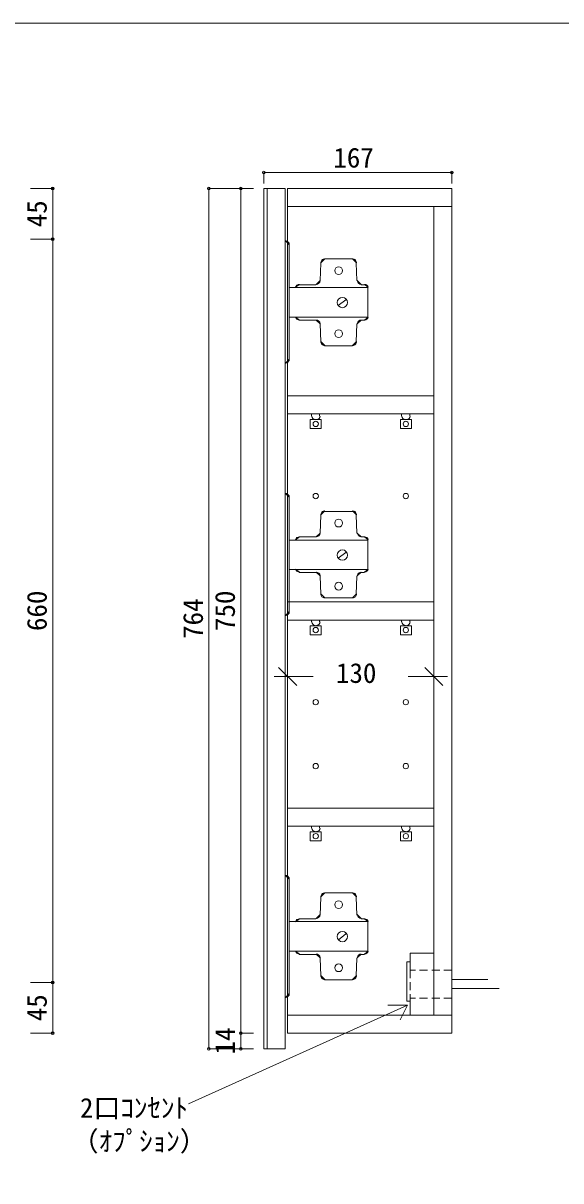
# Model space of a CAD drawing. Units: millimetres, scale not verified. Extents: x -1249 to 1249, y -827 to 827.
# Drawn here: x 137 to 614, y -201 to 827 of the extents above; entities that cross this region are included whole.
import ezdxf
from ezdxf.enums import TextEntityAlignment as Align

# ---------------------------------------------------------------- set-up
doc = ezdxf.new("R2010")
doc.units = ezdxf.units.MM
doc.header["$LTSCALE"] = 6
doc.header["$PDMODE"] = 32
doc.header["$PDSIZE"] = 2.4
doc.linetypes.add('DASHED1', pattern=[1.8, 1.2, -0.6])
doc.layers.add('0-0_0', color=7, linetype='Continuous', lineweight=15)
doc.styles.add('ＭＳ ゴシック', font='')
doc.styles.get('ＭＳ ゴシック').set_extended_font_data('MS Gothic')

msp = doc.modelspace()

# ---------------------------------------------------------------- linework, layer by layer
at = {"layer": '0-0_0'}
for p, q in [((350.733, 693.828), (517.777, 693.828)), ((350.733, 693.828), (350.733, 684.115)), ((517.777, 693.828), (517.777, 684.115)), ((163.109, 679.733), (143.376, 679.733)), ((163.109, 679.733), (163.109, 634.733)), ((301.856, 679.733), (301.856, -84.267)), ((301.856, 679.733), (341.421, 679.733)), ((330.231, 679.733), (330.231, -70.267)), ((330.231, 679.733), (341.421, 679.733)), ((350.773, -84.267), (350.773, 679.733)), ((350.773, 679.733), (369.697, 679.733)), ((353.685, 679.733), (353.685, -84.267)), ((369.697, -84.267), (369.697, 679.733)), ((517.777, 679.733), (371.777, 679.733)), ((371.777, 663.733), (371.777, 679.733)), ((371.777, 663.733), (371.777, -54.267)), ((371.777, 663.733), (517.777, 663.733)), ((501.777, 663.733), (501.777, -54.267)), ((163.109, 634.733), (143.376, 634.733)), ((163.109, 634.733), (163.109, -25.267)), ((373.297, 629.693), (369.839, 633.15)), ((404.777, 617.137), (401.319, 613.68)), ((432.981, 613.68), (429.524, 617.137)), ((397.134, 594.574), (400.588, 597.874)), ((433.713, 597.874), (437.167, 594.574)), ((382.213, 594.574), (378.866, 591.981)), ((443.426, 591.981), (440.078, 594.574)), ((378.866, 565.504), (382.213, 562.912)), ((440.078, 562.912), (443.426, 565.504)), ((400.588, 559.611), (397.134, 562.912)), ((437.167, 562.912), (433.713, 559.611)), ((401.319, 543.805), (404.777, 540.348)), ((429.524, 540.348), (432.981, 543.805)), ((369.839, 524.699), (373.297, 528.156)), ((396.224, 474.477), (397.316, 474.477)), ((476.289, 474.477), (477.381, 474.477)), ((373.297, 405.512), (369.839, 408.969)), ((404.777, 393.32), (401.319, 389.863)), ((432.981, 389.863), (429.524, 393.32)), ((382.213, 370.392), (378.866, 367.8)), ((397.134, 370.392), (400.588, 373.693)), ((433.713, 373.693), (437.167, 370.392)), ((443.426, 367.8), (440.078, 370.392)), ((378.866, 341.687), (382.213, 339.094)), ((440.078, 339.094), (443.426, 341.687)), ((400.588, 335.794), (397.134, 339.094)), ((437.167, 339.094), (433.713, 335.794)), ((401.319, 319.624), (404.777, 316.167)), ((429.524, 316.167), (432.981, 319.624)), ((369.839, 300.518), (373.297, 303.975)), ((396.224, 291.419), (397.316, 291.419)), ((476.289, 291.419), (477.381, 291.419)), ((371.841, 246.292), (371.841, 258.302)), ((501.764, 246.292), (501.764, 258.302)), ((379.848, 238.286), (363.835, 254.299)), ((493.758, 254.299), (509.771, 238.286)), ((359.831, 246.292), (394.405, 246.292)), ((513.774, 246.292), (478.837, 246.292)), ((396.224, 108.362), (397.316, 108.362)), ((476.289, 108.362), (477.381, 108.362)), ((373.297, 66.329), (369.839, 69.786)), ((404.777, 54.137), (401.319, 50.68)), ((432.981, 50.68), (429.524, 54.137)), ((382.213, 31.209), (378.866, 28.616)), ((397.134, 31.573), (400.588, 34.873)), ((433.713, 34.873), (437.167, 31.573)), ((443.426, 28.616), (440.078, 31.209)), ((378.866, 2.504), (382.213, -0.089)), ((440.078, -0.089), (443.426, 2.504)), ((480.777, 0.733), (501.777, 0.733)), ((480.777, -14.267), (480.777, 0.733)), ((400.588, -3.389), (397.134, -0.089)), ((437.167, -0.089), (433.713, -3.389)), ((477.777, -7.083), (477.777, -42.083)), ((480.777, -7.083), (477.777, -7.083)), ((401.319, -19.195), (404.777, -22.652)), ((429.524, -22.652), (432.981, -19.195)), ((163.109, -25.267), (143.376, -25.267)), ((163.109, -25.267), (163.109, -70.267)), ((517.604, -22.767), (549.706, -22.767)), ((517.604, -30.767), (559.706, -30.767)), ((369.839, -38.665), (373.297, -35.208)), ((480.777, -54.267), (480.777, -39.267)), ((478.226, -45.36), (283.755, -133.062)), ((480.777, -42.083), (477.777, -42.083)), ((371.777, -54.267), (371.777, -70.267)), ((517.777, -54.267), (371.777, -54.267)), ((517.777, -54.267), (517.777, -70.267)), ((163.109, -70.267), (143.376, -70.267)), ((330.231, -70.267), (341.421, -70.267)), ((330.231, -70.267), (330.231, -84.267)), ((517.777, -70.267), (371.777, -70.267)), ((301.856, -84.267), (341.421, -84.267)), ((330.231, -84.267), (341.421, -84.267)), ((369.697, -84.267), (350.773, -84.267))]:
    msp.add_line(p, q, dxfattribs=at)
at = {"layer": '0-0_0', "linetype": 'DASHED1'}
for p, q in [((517.79, -14.267), (480.777, -14.267)), ((480.777, -14.267), (480.777, -39.267)), ((517.79, -39.267), (480.777, -39.267))]:
    msp.add_line(p, q, dxfattribs=at)
at = {"layer": '0-0_0', "lineweight": 18}
msp.add_lwpolyline([(-1249.379, -826.86), (1248.863, -826.86), (1248.863, 826.506), (-1249.379, 826.506)], close=True, dxfattribs=at)
at = {"layer": '0-0_0'}
for points in [[(517.777, 679.733), (517.777, 663.733), (517.777, -54.267)], [(369.697, 524.335), (369.697, 632.786), (369.697, 524.335)], [(373.297, 629.511), (373.297, 527.974), (373.297, 629.511)], [(429.342, 617.137), (404.595, 617.137), (429.342, 617.137)], [(401.319, 613.498), (400.592, 597.849), (401.319, 613.498)], [(433.345, 597.849), (432.617, 613.498), (433.345, 597.849)], [(396.952, 594.21), (382.031, 594.21), (396.952, 594.21)], [(439.896, 594.21), (436.985, 594.21), (439.896, 594.21)], [(416.605, 575.649), (423.519, 580.744), (416.605, 575.649)], [(396.952, 562.912), (382.031, 562.912), (396.952, 562.912)], [(401.319, 543.623), (400.592, 559.636), (401.319, 543.623)], [(433.345, 559.636), (432.617, 543.623), (433.345, 559.636)], [(439.896, 562.912), (436.985, 562.912), (439.896, 562.912)], [(429.342, 539.984), (404.595, 539.984), (429.342, 539.984)], [(400.228, 477.388), (400.228, 479.572), (392.949, 479.572), (392.949, 477.388)], [(480.292, 477.388), (480.292, 479.572), (473.014, 479.572), (473.014, 477.388)], [(369.697, 300.154), (369.697, 408.605), (369.697, 300.154)], [(373.297, 405.33), (373.297, 303.793), (373.297, 405.33)], [(429.342, 392.956), (404.595, 392.956), (429.342, 392.956)], [(401.319, 389.681), (400.592, 373.668), (401.319, 389.681)], [(433.345, 373.668), (432.617, 389.681), (433.345, 373.668)], [(396.952, 370.392), (382.031, 370.392), (396.952, 370.392)], [(439.896, 370.392), (436.985, 370.392), (439.896, 370.392)], [(416.605, 351.468), (423.519, 356.563), (416.605, 351.468)], [(396.952, 338.73), (382.031, 338.73), (396.952, 338.73)], [(401.319, 319.442), (400.592, 335.455), (401.319, 319.442)], [(433.345, 335.455), (432.617, 319.442), (433.345, 335.455)], [(439.896, 338.73), (436.985, 338.73), (439.896, 338.73)], [(429.342, 316.167), (404.595, 316.167), (429.342, 316.167)], [(400.228, 294.695), (400.228, 296.515), (392.949, 296.515), (392.949, 294.695)], [(480.292, 294.695), (480.292, 296.515), (473.014, 296.515), (473.014, 294.695)], [(400.228, 111.638), (400.228, 113.458), (392.949, 113.458), (392.949, 111.638)], [(480.292, 111.638), (480.292, 113.458), (473.014, 113.458), (473.014, 111.638)], [(369.697, -38.665), (369.697, 69.786), (369.697, -38.665)], [(373.297, 66.147), (373.297, -35.39), (373.297, 66.147)], [(429.342, 54.137), (404.595, 54.137), (429.342, 54.137)], [(401.319, 50.498), (400.592, 34.485), (401.319, 50.498)], [(433.345, 34.485), (432.617, 50.498), (433.345, 34.485)], [(396.952, 31.209), (382.031, 31.209), (396.952, 31.209)], [(439.896, 31.209), (436.985, 31.209), (439.896, 31.209)], [(416.605, 12.285), (423.519, 17.744), (416.605, 12.285)], [(501.777, 0.733), (501.777, -54.267), (480.777, -54.267)], [(396.952, -0.453), (382.031, -0.453), (396.952, -0.453)], [(401.319, -19.377), (400.592, -3.728), (401.319, -19.377)], [(433.345, -3.728), (432.617, -19.377), (433.345, -3.728)], [(439.896, -0.453), (436.985, -0.453), (439.896, -0.453)], [(429.342, -23.016), (404.595, -23.016), (429.342, -23.016)], [(471.678, -58.457), (478.226, -45.36), (460.764, -45.36)]]:
    msp.add_lwpolyline(points, dxfattribs=at)
for points in [[(373.297, 591.662), (443.171, 591.662), (443.171, 565.459), (373.297, 565.459), (443.171, 565.459), (443.171, 591.662)], [(501.764, 479.572), (501.764, 495.584), (371.841, 495.584), (371.841, 479.572)], [(401.683, 474.477), (401.683, 466.47), (391.857, 466.47), (391.857, 474.477)], [(481.748, 474.477), (481.748, 466.47), (471.922, 466.47), (471.922, 474.477)], [(373.297, 367.481), (443.171, 367.481), (443.171, 341.278), (373.297, 341.278), (443.171, 341.278), (443.171, 367.481)], [(501.764, 296.515), (501.764, 312.527), (371.841, 312.527), (371.841, 296.515)], [(401.683, 291.419), (401.683, 283.413), (391.857, 283.413), (391.857, 291.419)], [(481.748, 291.419), (481.748, 283.413), (471.922, 283.413), (471.922, 291.419)], [(501.764, 113.458), (501.764, 129.47), (371.841, 129.47), (371.841, 113.458)], [(401.683, 108.362), (401.683, 100.356), (391.857, 100.356), (391.857, 108.362)], [(481.748, 108.362), (481.748, 100.356), (471.922, 100.356), (471.922, 108.362)], [(373.297, 28.662), (443.171, 28.662), (443.171, 2.459), (373.297, 2.459), (443.171, 2.459), (443.171, 28.662)]]:
    msp.add_lwpolyline(points, close=True, dxfattribs=at)
for centre, radius in [((417.15, 606.765), 3.457), ((417.15, 606.765), 3.457), ((420.426, 578.379), 4.549), ((420.426, 578.379), 4.549), ((417.15, 550.72), 3.457), ((417.15, 550.72), 3.457), ((396.77, 470.655), 2.365), ((396.77, 470.655), 2.365), ((476.835, 470.655), 2.365), ((476.835, 470.655), 2.365), ((396.77, 406.603), 2.365), ((476.835, 406.603), 2.365), ((417.15, 382.584), 3.457), ((417.15, 382.584), 3.457), ((420.426, 354.198), 4.549), ((420.426, 354.198), 4.549), ((417.15, 326.539), 3.457), ((417.15, 326.539), 3.457), ((396.77, 287.598), 2.365), ((396.77, 287.598), 2.365), ((476.835, 287.598), 2.365), ((476.835, 287.598), 2.365), ((396.77, 223.546), 2.365), ((476.835, 223.546), 2.365), ((396.77, 166.773), 2.365), ((476.835, 166.773), 2.365), ((396.77, 104.541), 2.365), ((396.77, 104.541), 2.365), ((476.835, 104.541), 2.365), ((476.835, 104.541), 2.365), ((417.15, 43.765), 3.457), ((417.15, 43.765), 3.457), ((420.426, 15.378), 4.549), ((420.426, 15.378), 4.549), ((417.15, -12.28), 3.457), ((417.15, -12.28), 3.457)]:
    msp.add_circle(centre, radius, dxfattribs=at)
for centre, radius, start, end in [((369.839, 629.693), 3.457, 359.99996, 90.00004), ((404.777, 613.68), 3.457, 89.99996, 180.00004), ((429.524, 613.68), 3.457, 359.99996, 90.00004), ((397.134, 598.031), 3.457, 269.99997, 357.39629), ((437.167, 598.031), 3.457, 182.60371, 270.00003), ((382.213, 591.116), 3.457, 90, 165.52001), ((440.078, 591.116), 3.457, 14.47999, 90), ((382.213, 566.369), 3.457, 194.47999, 270), ((440.078, 566.369), 3.457, 270, 345.52001), ((397.134, 559.454), 3.457, 2.60371, 90.00003), ((437.167, 559.454), 3.457, 89.99997, 177.39629), ((404.777, 543.805), 3.457, 179.99996, 270.00004), ((429.524, 543.805), 3.457, 269.99996, 0.00004), ((369.839, 528.156), 3.457, 269.99996, 0.00004), ((396.406, 477.57), 3.093, 180, 270), ((397.498, 477.57), 3.093, 270, 360), ((476.471, 477.57), 3.093, 180, 270), ((477.563, 477.57), 3.093, 270, 360), ((369.839, 405.512), 3.457, 359.99996, 90.00004), ((404.777, 389.863), 3.457, 89.99996, 180.00004), ((429.524, 389.863), 3.457, 359.99996, 90.00004), ((382.213, 366.935), 3.457, 90, 165.52001), ((397.134, 373.85), 3.457, 269.99997, 357.39629), ((437.167, 373.85), 3.457, 182.60371, 270.00003), ((440.078, 366.935), 3.457, 14.47999, 90), ((382.213, 342.552), 3.457, 194.47999, 270), ((440.078, 342.552), 3.457, 270, 345.52001), ((397.134, 335.637), 3.457, 2.60371, 90.00003), ((437.167, 335.637), 3.457, 89.99997, 177.39629), ((404.777, 319.624), 3.457, 179.99996, 270.00004), ((429.524, 319.624), 3.457, 269.99996, 0.00004), ((369.839, 303.975), 3.457, 269.99996, 0.00004), ((396.406, 294.877), 3.093, 180, 270), ((397.498, 294.877), 3.093, 270, 360), ((476.471, 294.877), 3.093, 180, 270), ((477.563, 294.877), 3.093, 270, 360), ((396.406, 111.82), 3.093, 180, 270), ((397.498, 111.82), 3.093, 270, 360), ((476.471, 111.82), 3.093, 180, 270), ((477.563, 111.82), 3.093, 270, 360), ((369.839, 66.329), 3.457, 359.99996, 90.00004), ((404.777, 50.68), 3.457, 89.99996, 180.00004), ((429.524, 50.68), 3.457, 359.99996, 90.00004), ((382.213, 27.752), 3.457, 90, 165.52001), ((397.134, 35.03), 3.457, 269.99997, 357.39629), ((437.167, 35.03), 3.457, 182.60371, 270.00003), ((440.078, 27.752), 3.457, 14.47999, 90), ((382.213, 3.369), 3.457, 194.47999, 270), ((440.078, 3.369), 3.457, 270, 345.52001), ((397.134, -3.546), 3.457, 2.60371, 90.00003), ((437.167, -3.546), 3.457, 89.99997, 177.39629), ((404.777, -19.195), 3.457, 179.99996, 270.00004), ((429.524, -19.195), 3.457, 269.99996, 0.00004), ((369.839, -35.208), 3.457, 269.99996, 0.00004)]:
    msp.add_arc(centre, radius, start, end, dxfattribs=at)
for p in [(350.733, 693.828), (517.777, 693.828), (163.109, 679.733), (301.856, 679.733), (330.231, 679.733), (163.109, 634.733), (163.109, -25.267), (163.109, -70.267), (330.231, -70.267), (301.856, -84.267), (330.231, -84.267)]:
    msp.add_point(p, dxfattribs=at)

# ---------------------------------------------------------------- texts
at = {"layer": '0-0_0', "style": 'ＭＳ ゴシック'}
for s, p in [('167', (412.439, 692.998)), ('130', (414.747, 235.372)), ('2口ｺﾝｾﾝﾄ', (187.302, -150.796)), ('（ｵﾌﾟｼｮﾝ）', (179.923, -180.352))]:
    msp.add_text(s, height=17.6, dxfattribs=at).set_placement(p, align=Align.BOTTOM_LEFT)
for s, p in [('45', (163.109, 645.233)), ('660', (163.109, 286.733)), ('750', (330.231, 286.733)), ('764', (301.856, 279.733)), ('45', (163.109, -59.767)), ('14', (330.231, -89.267))]:
    msp.add_text(s, height=17.6, rotation=90, dxfattribs=at).set_placement(p, align=Align.BOTTOM_LEFT)

doc.saveas('drawing.dxf')
